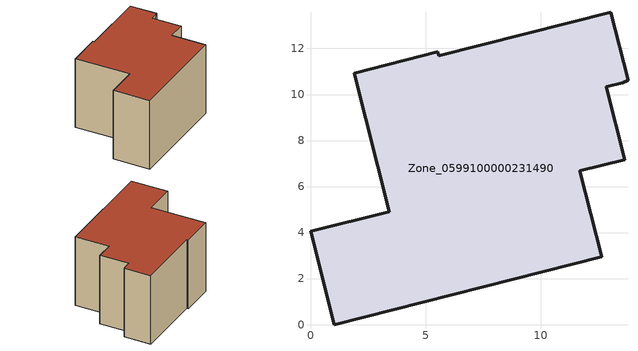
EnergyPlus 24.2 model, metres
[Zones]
Zone_0599100000231490
 floor ground (C_G): 11.71,6.68 12.66,2.94 1.03,0 0,4.05 3.42,4.91 1.9,10.92 5.53,11.85 5.57,11.69 13.06,13.57 13.8,10.62 13.57,10.52 12.85,10.34 13.65,7.17 z0
 wall outside (C_F): 12.66,2.94 11.71,6.68 13.65,7.17 12.85,10.34 13.57,10.52 13.8,10.62 13.06,13.57 5.57,11.69 5.53,11.85 1.9,10.92 3.42,4.91 0,4.05 1.03,0 12.66,2.94 z0:8.15
 roof outside (C_R): 13.57,10.52 13.8,10.62 13.06,13.57 5.57,11.69 5.53,11.85 1.9,10.92 3.42,4.91 0,4.05 1.03,0 12.66,2.94 11.71,6.68 13.65,7.17 12.85,10.34 z8.15
[BUILDING]
Pand.0599100000231490: North Axis=0; Terrain=City; Loads Convergence Tolerance Value=0.04; Temperature Convergence Tolerance Value=0.4; Solar Distribution=FullExterior; Maximum Number of Warmup Days=25; Minimum Number of Warmup Days=1
[Site:Location]
Rotterdam.The.Hague.AP_ZH_NLD Design_Conditions: Latitude=51.96; Longitude=4.45; Time Zone=1; Elevation=-4.5
[SITE:GROUNDTEMPERATURE:BUILDINGSURFACE]
18, 18, 18, 18, 18, 18, 18, 18, 18, 18, 18, 18
[MATERIAL] Thermal Absorptance=0.9; Solar Absorptance=0.7; Visible Absorptance=0.7
Name | Roughness | Thickness | Conductivity | Density | Specific Heat
G.TC.1975-1991 | MediumSmooth | 0.15 | 0.288461 | 540 | 1210
F.TC.1975-1991 | Rough | 0.3 | 0.230769 | 1920 | 840
R.TC.1975-1991 | MediumRough | 0.2 | 0.153846 | 1500 | 1000
[CONSTRUCTION]
C_G: G.TC.1975-1991
C_F: F.TC.1975-1991
C_R: R.TC.1975-1991
[ZONE]
Zone_0599100000231490: Type=1; Multiplier=1; Ceiling Height=Autocalculate; Volume=Autocalculate; Floor Area=autocalculate; Part of Total Floor Area=Yes
[ZONEINFILTRATION:DESIGNFLOWRATE]
Infil_Zone_0599100000231490: Zone or ZoneList or Space or SpaceList=Zone_0599100000231490; Schedule=AlwaysOn; Design Flow Rate Calculation Method=Flow/Area; Flow Rate per Floor Area=0.003; Constant Term Coefficient=1; Temperature Term Coefficient=0; Velocity Term Coefficient=0; Velocity Squared Term Coefficient=0
[HVACTEMPLATE:ZONE:IDEALLOADSAIRSYSTEM]
Zone_0599100000231490: Maximum Heating Supply Air Temperature=50; Minimum Cooling Supply Air Temperature=13; Maximum Heating Supply Air Humidity Ratio=0.0156; Minimum Cooling Supply Air Humidity Ratio=0.0077; Heating Limit=NoLimit; Cooling Limit=NoLimit; Dehumidification Control Type=ConstantSensibleHeatRatio; Cooling Sensible Heat Ratio=0.7; Dehumidification Setpoint=60; Humidification Control Type=None; Humidification Setpoint=30; Outdoor Air Method=None; Outdoor Air Flow Rate per Person=0.00944; Outdoor Air Flow Rate per Zone Floor Area=0; Outdoor Air Flow Rate per Zone=0; Demand Controlled Ventilation Type=None; Outdoor Air Economizer Type=NoEconomizer; Heat Recovery Type=None; Sensible Heat Recovery Effectiveness=0.7; Latent Heat Recovery Effectiveness=0.65
[ZONECONTROL:THERMOSTAT]
ThermostatControl_Zone_0599100000231490: Zone or ZoneList=Zone_0599100000231490; Control Type Schedule=DualSetpointControlType; Control 1=Thermostat_Zone_0599100000231490; Temperature Difference Between Cutout And Setpoint=0
[THERMOSTATSETPOINT:DUALSETPOINT]
Thermostat_Zone_0599100000231490: Heating Setpoint Temperature Schedule=HeatingSetpoint_Zone_0599100000231490; Cooling Setpoint Temperature Schedule=CoolingSetpoint_Zone_0599100000231490
[SCHEDULE:COMPACT]
HeatingSetpoint_Zone_0599100000231490: Through: 12/31, For: AllDays, Until: 24:00, 21
CoolingSetpoint_Zone_0599100000231490: Through: 12/31, For: AllDays, Until: 24:00, 24
DualSetpointControlType: Through: 12/31, For: AllDays, Until: 24:00, 4
AlwaysOn: Through: 12/31, For: AllDays, Until: 24:00, 1
